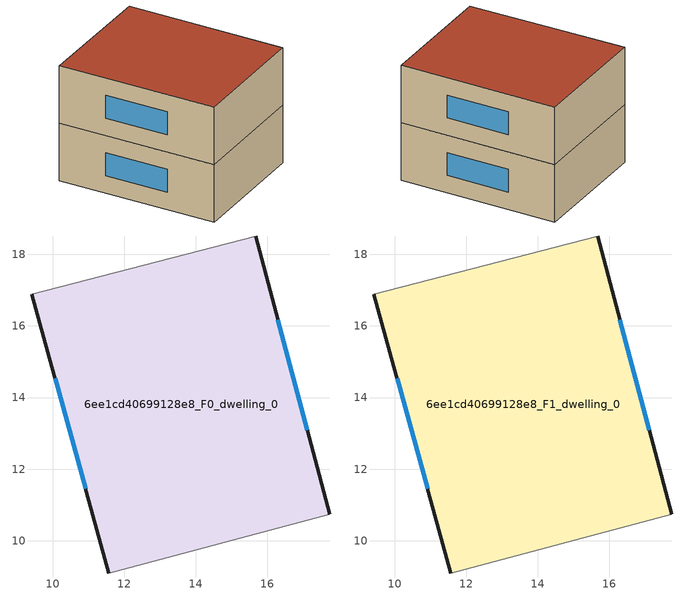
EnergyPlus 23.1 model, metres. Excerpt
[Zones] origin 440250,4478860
6ee1cd40699128e8_F0_dwelling_0
 floor ground (EU_floor_Construction): 15.67,18.51 17.74,10.74 11.57,9.1 9.41,16.89 z0
 wall outside (EU_wall_Construction): 9.41,16.89 11.57,9.1 / 17.74,10.74 15.67,18.51 z0:3
 wall adiabatic (EU_wall_Construction): 15.67,18.51 9.41,16.89 / 11.57,9.1 17.74,10.74 z0:3
 window (EU_Window_Construction): 10.07,14.54 10.92,11.45 / 17.12,13.08 16.29,16.17 z0.91:2.09
6ee1cd40699128e8_F1_dwelling_0
 floor to 6ee1cd40699128e8_F0_dwelling_0 (EU_floor_Construction): 15.67,18.51 17.74,10.74 11.57,9.1 9.41,16.89 z3
 wall outside (EU_wall_Construction): 9.41,16.89 11.57,9.1 / 17.74,10.74 15.67,18.51 z3:6
 wall adiabatic (EU_wall_Construction): 15.67,18.51 9.41,16.89 / 11.57,9.1 17.74,10.74 z3:6
 window (EU_Window_Construction): 10.07,14.54 10.92,11.45 / 17.12,13.08 16.29,16.17 z3.91:5.09
 roof outside (EU_roof_Construction): 17.74,10.74 15.67,18.51 9.41,16.89 11.57,9.1 z6
[Building]
EU S2 Campaign: North Axis=0; Terrain=City; Solar Distribution=FullExterior
[Site:Location]
Madrid: Latitude=40.5; Longitude=-3.5; Time Zone=1; Elevation=609
[SizingPeriod:WeatherFileDays]
AnnualSizingPeriod: Begin Month=1; Begin Day of Month=1; End Month=12; End Day of Month=31; Day of Week for Start Day=Monday; Use Weather File Daylight Saving Period=No; Use Weather File Rain and Snow Indicators=No
[MATERIAL]
EU_InternalMass_Material: Roughness=MediumRough; Thickness=0.1; Conductivity=1; Density=1800; Specific Heat=900; Thermal Absorptance=0.9; Solar Absorptance=0.7; Visible Absorptance=0.7
[MATERIAL:NOMASS] Roughness=MediumRough; Thermal Absorptance=0.9; Solar Absorptance=0.7; Visible Absorptance=0.7
Name | Thermal Resistance
EU_wall_NoMass | 0.461255
EU_roof_NoMass | 0.289352
EU_floor_NoMass | 1.25
[WINDOWMATERIAL:SIMPLEGLAZINGSYSTEM]
EU_Window_SimpleGlazing: UFactor=3.792; Solar Heat Gain Coefficient=0.85; Visible Transmittance=0.85
[CONSTRUCTION]
EU_wall_Construction: EU_wall_NoMass
EU_roof_Construction: EU_roof_NoMass
EU_floor_Construction: EU_floor_NoMass
EU_Window_Construction: EU_Window_SimpleGlazing
EU_InternalMass_Construction: EU_InternalMass_Material
[ZONE] Type=1; Multiplier=1; Ceiling Height=autocalculate; Volume=155.37; Floor Area=autocalculate; Part of Total Floor Area=Yes
6ee1cd40699128e8_F0_dwelling_0; 6ee1cd40699128e8_F1_dwelling_0
[INTERNALMASS] Construction=EU_InternalMass_Construction; Surface Area=51.79
Name | Zone or ZoneList
6ee1cd40699128e8_F0_dwelling_0_EU_InternalMass | 6ee1cd40699128e8_F0_dwelling_0
6ee1cd40699128e8_F1_dwelling_0_EU_InternalMass | 6ee1cd40699128e8_F1_dwelling_0
[OTHEREQUIPMENT] Fuel Type=Electricity; Design Level Calculation Method=Watts/Area; Power per Zone Floor Area=1; Fraction Latent=0; Fraction Radiant=0; Fraction Lost=0; Carbon Dioxide Generation Rate=0; EndUse Subcategory=EU_Step8_InternalGains
Name | Zone or ZoneList or Space or SpaceList | Schedule
EU_Step8_InternalGain_6ee1cd40699128e8_F0_dwelling_0_f000 | 6ee1cd40699128e8_F0_dwelling_0 | EU_Step8_GainSchedule_6ee1cd40699128e8_F0_dwelling_0_f000
EU_Step8_InternalGain_6ee1cd40699128e8_F1_dwelling_0_f000 | 6ee1cd40699128e8_F1_dwelling_0 | EU_Step8_GainSchedule_6ee1cd40699128e8_F1_dwelling_0_f000
[ZONEVENTILATION:DESIGNFLOWRATE] Schedule=EU_AlwaysOn; Design Flow Rate Calculation Method=AirChanges/Hour; Air Changes per Hour=0.64; Ventilation Type=Natural; Fan Pressure Rise=0; Fan Total Efficiency=1; Constant Term Coefficient=1; Temperature Term Coefficient=0; Velocity Term Coefficient=0; Velocity Squared Term Coefficient=0; Minimum Indoor Temperature=-100; Maximum Indoor Temperature=100; Delta Temperature=-100; Minimum Outdoor Temperature=-100; Maximum Outdoor Temperature=100; Maximum Wind Speed=40
Name | Zone or ZoneList or Space or SpaceList
EU_ConstantAir_6ee1cd40699128e8_F0_dwelling_0 | 6ee1cd40699128e8_F0_dwelling_0
EU_ConstantAir_6ee1cd40699128e8_F1_dwelling_0 | 6ee1cd40699128e8_F1_dwelling_0
[HVACTEMPLATE:THERMOSTAT] Constant Heating Setpoint=20; Constant Cooling Setpoint=50
EU_HeatOnly_6ee1cd40699128e8_F0_dwelling_0; EU_HeatOnly_6ee1cd40699128e8_F1_dwelling_0
[HVACTEMPLATE:ZONE:IDEALLOADSAIRSYSTEM] System Availability Schedule=EU_AlwaysOn; Maximum Heating Supply Air Temperature=50; Minimum Cooling Supply Air Temperature=13; Maximum Heating Supply Air Humidity Ratio=0.0156; Minimum Cooling Supply Air Humidity Ratio=0.0077; Heating Limit=NoLimit; Cooling Limit=NoLimit; Heating Availability Schedule=EU_AlwaysOn; Cooling Availability Schedule=EU_CoolingOff; Dehumidification Control Type=ConstantSensibleHeatRatio; Cooling Sensible Heat Ratio=0.7; Dehumidification Setpoint=60; Humidification Control Type=None; Humidification Setpoint=30; Outdoor Air Method=None; Outdoor Air Flow Rate per Person=0.00944; Outdoor Air Flow Rate per Zone Floor Area=0; Outdoor Air Flow Rate per Zone=0; Demand Controlled Ventilation Type=None; Outdoor Air Economizer Type=NoEconomizer; Heat Recovery Type=None; Sensible Heat Recovery Effectiveness=0.7; Latent Heat Recovery Effectiveness=0.65
Name | Template Thermostat
6ee1cd40699128e8_F0_dwelling_0 | EU_HeatOnly_6ee1cd40699128e8_F0_dwelling_0
6ee1cd40699128e8_F1_dwelling_0 | EU_HeatOnly_6ee1cd40699128e8_F1_dwelling_0
[SIZING:ZONE] Zone Cooling Design Supply Air Temperature Input Method=SupplyAirTemperature; Zone Cooling Design Supply Air Temperature=13; Zone Heating Design Supply Air Temperature Input Method=SupplyAirTemperature; Zone Heating Design Supply Air Temperature=50; Zone Cooling Design Supply Air Humidity Ratio=0.008; Zone Heating Design Supply Air Humidity Ratio=0.008; Cooling Design Air Flow Method=DesignDay; Cooling Design Air Flow Rate=0; Cooling Minimum Air Flow per Zone Floor Area=0.000762; Cooling Minimum Air Flow=0; Cooling Minimum Air Flow Fraction=0.2; Heating Design Air Flow Method=DesignDay; Heating Design Air Flow Rate=0; Heating Maximum Air Flow per Zone Floor Area=0.002032; Heating Maximum Air Flow=0.141576; Heating Maximum Air Flow Fraction=0.3; Account for Dedicated Outdoor Air System=No; Dedicated Outdoor Air System Control Strategy=NeutralSupplyAir; Dedicated Outdoor Air Low Setpoint Temperature for Design=autosize; Dedicated Outdoor Air High Setpoint Temperature for Design=autosize; Zone Load Sizing Method=Sensible Load Only No Latent Load; Zone Latent Cooling Design Supply Air Humidity Ratio Input Method=HumidityRatioDifference; Zone Cooling Design Supply Air Humidity Ratio Difference=0.005; Zone Latent Heating Design Supply Air Humidity Ratio Input Method=HumidityRatioDifference; Zone Humidification Design Supply Air Humidity Ratio Difference=0.005
6ee1cd40699128e8_F0_dwelling_0; 6ee1cd40699128e8_F1_dwelling_0
[SCHEDULE:CONSTANT]
Name | Hourly Value
EU_AlwaysOn | 1
EU_CoolingOff | 0
[SCHEDULE:FILE] Column Number=1; Rows to Skip at Top=0; Number of Hours of Data=8760; Column Separator=Comma; Interpolate to Timestep=No; Minutes per Item=60; Adjust Schedule for Daylight Savings=Yes
Name | File
EU_Step8_GainSchedule_6ee1cd40699128e8_F0_dwelling_0_f000 | ../../schedules/6ee1cd40699128e8/6ee1cd40699128e8_F0_dwelling_0_f000_gain.csv
EU_Step8_GainSchedule_6ee1cd40699128e8_F1_dwelling_0_f000 | ../../schedules/6ee1cd40699128e8/6ee1cd40699128e8_F1_dwelling_0_f000_gain.csv
